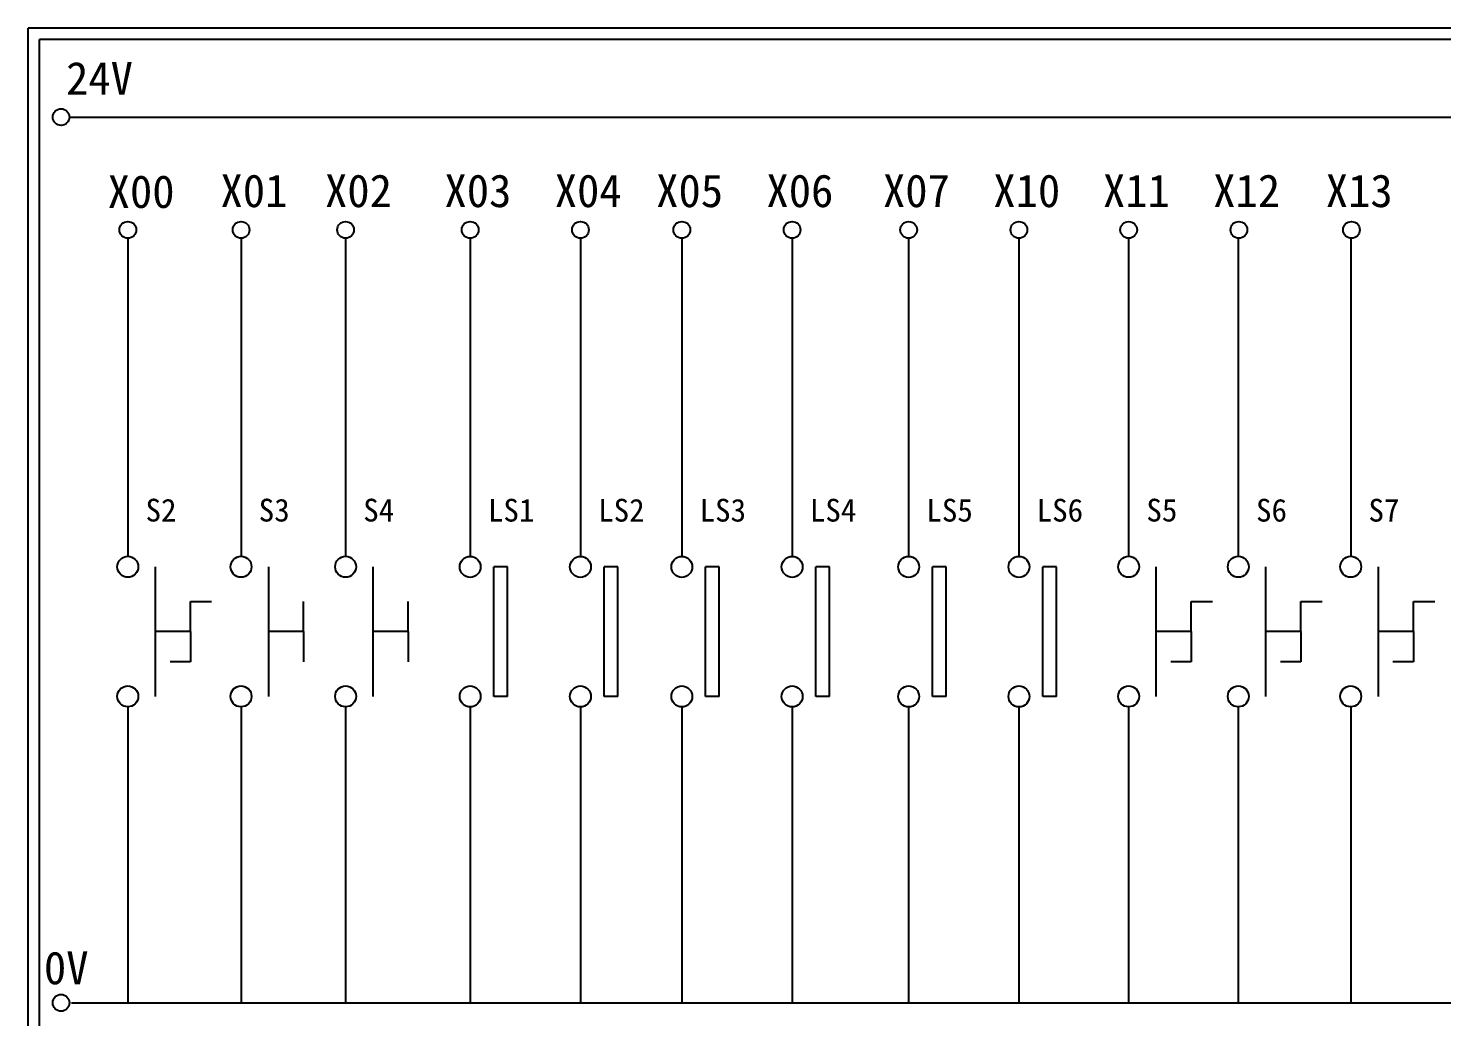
# Model space of a CAD drawing. Extents: x 325 to 612, y 3 to 207.
# Drawn here: x 325.3 to 480.6, y 98.4 to 207 of the extents above; entities that cross this region are included whole.
import ezdxf

# ---------------------------------------------------------------- set-up
doc = ezdxf.new("R2010")
doc.units = 0
doc.layers.get('0').update_dxf_attribs({"linetype": 'CONTINUOUS'})
doc.layers.add('圖框層', color=7, linetype='CONTINUOUS')
doc.layers.add('標尺寸層', color=3, linetype='CONTINUOUS')
doc.styles.add('STSL', font='kaiu.ttf')

msp = doc.modelspace()

# ---------------------------------------------------------------- linework, layer by layer
for p, q in [((377.96, 147.83), (376.45, 147.83)), ((390.07, 147.83), (388.57, 147.83)), ((401.21, 147.83), (399.7, 147.83)), ((413.32, 147.83), (411.82, 147.83)), ((426.12, 147.83), (424.62, 147.83)), ((438.23, 147.83), (436.73, 147.83)), ((343.12, 140.73), (343.12, 144.04)), ((355.56, 140.73), (355.56, 144.04)), ((367.04, 140.73), (367.04, 144.04)), ((343.12, 140.73), (343.12, 137.42)), ((355.56, 140.73), (355.56, 137.42)), ((367.04, 140.73), (367.04, 137.42)), ((377.96, 133.6), (376.45, 133.6)), ((390.07, 133.6), (388.57, 133.6)), ((401.21, 133.6), (399.7, 133.6)), ((413.32, 133.6), (411.82, 133.6)), ((426.12, 133.6), (424.62, 133.6)), ((438.23, 133.6), (436.73, 133.6))]:
    msp.add_line(p, q)
at = {"color": 7}
for p, q in [((453.04, 140.73), (453.04, 144.04)), ((465.08, 140.72), (465.08, 144.03)), ((477.44, 140.72), (477.44, 144.03)), ((453.04, 140.73), (453.04, 137.42)), ((465.08, 140.72), (465.08, 137.41)), ((477.44, 140.72), (477.44, 137.41))]:
    msp.add_line(p, q, dxfattribs=at)
at = {"layer": '圖框層', "color": 7}
for p, q in [((612.32, 206.97), (325.32, 206.97)), ((325.32, 3), (325.32, 206.97)), ((611.07, 205.72), (326.57, 205.72)), ((326.57, 4.25), (326.57, 205.72))]:
    msp.add_line(p, q, dxfattribs=at)
at = {"layer": '標尺寸層', "color": 7}
for p, q in [((329.84, 197.22), (607.44, 197.22)), ((336.25, 183.91), (336.25, 148.99)), ((348.69, 183.91), (348.69, 148.99)), ((360.17, 183.91), (360.17, 148.99)), ((373.85, 183.91), (373.85, 148.99)), ((385.96, 183.91), (385.96, 148.99)), ((397.1, 183.91), (397.1, 148.99)), ((409.21, 183.91), (409.21, 148.99)), ((422.01, 183.91), (422.01, 148.99)), ((434.12, 183.91), (434.12, 148.99)), ((446.17, 183.91), (446.17, 148.99)), ((458.21, 183.91), (458.21, 148.99)), ((470.56, 183.91), (470.56, 148.99)), ((339.26, 147.84), (339.26, 133.61)), ((351.69, 147.84), (351.69, 133.61)), ((363.17, 147.84), (363.17, 133.61)), ((376.45, 133.6), (376.45, 147.83)), ((377.96, 133.6), (377.96, 147.83)), ((388.57, 133.6), (388.57, 147.83)), ((390.07, 133.6), (390.07, 147.83)), ((399.7, 133.6), (399.7, 147.83)), ((401.21, 133.6), (401.21, 147.83)), ((411.82, 133.6), (411.82, 147.83)), ((413.32, 133.6), (413.32, 147.83)), ((424.62, 133.6), (424.62, 147.83)), ((426.12, 133.6), (426.12, 147.83)), ((436.73, 133.6), (436.73, 147.83)), ((438.23, 133.6), (438.23, 147.83)), ((449.17, 147.84), (449.17, 133.61)), ((461.21, 147.84), (461.21, 133.61)), ((473.57, 147.84), (473.57, 133.61)), ((343.12, 144.04), (345.46, 144.04)), ((453.04, 144.04), (455.38, 144.04)), ((465.08, 144.03), (467.42, 144.03)), ((477.44, 144.03), (479.78, 144.03)), ((343.12, 140.73), (339.26, 140.73)), ((355.56, 140.73), (351.69, 140.73)), ((367.04, 140.73), (363.17, 140.73)), ((453.04, 140.73), (449.17, 140.73)), ((465.08, 140.72), (461.21, 140.72)), ((477.44, 140.72), (473.57, 140.72)), ((343.12, 137.42), (340.89, 137.42)), ((453.04, 137.42), (450.8, 137.42)), ((465.08, 137.41), (462.85, 137.41)), ((477.44, 137.41), (475.2, 137.41)), ((336.25, 132.46), (336.25, 99.96)), ((348.69, 132.46), (348.69, 99.96)), ((360.17, 132.46), (360.17, 99.96)), ((373.85, 132.46), (373.85, 99.96)), ((373.85, 132.45), (373.85, 99.96)), ((385.96, 132.46), (385.96, 99.96)), ((385.96, 132.45), (385.96, 99.96)), ((397.1, 132.46), (397.1, 99.96)), ((397.1, 132.45), (397.1, 99.96)), ((409.21, 132.46), (409.21, 99.96)), ((409.21, 132.45), (409.21, 99.96)), ((422.01, 132.46), (422.01, 99.96)), ((422.01, 132.45), (422.01, 99.96)), ((434.12, 132.46), (434.12, 99.96)), ((434.12, 132.45), (434.12, 99.96)), ((446.17, 132.46), (446.17, 99.96)), ((458.21, 132.46), (458.21, 99.95)), ((470.56, 132.46), (470.56, 99.95)), ((330.05, 99.96), (607.92, 99.96))]:
    msp.add_line(p, q, dxfattribs=at)
for centre, radius in [((328.92, 197.22), 0.92), ((336.25, 184.83), 0.92), ((348.69, 184.83), 0.92), ((360.17, 184.83), 0.92), ((373.85, 184.83), 0.92), ((385.96, 184.83), 0.92), ((397.1, 184.83), 0.92), ((409.21, 184.83), 0.92), ((422.01, 184.83), 0.92), ((434.12, 184.83), 0.92), ((446.17, 184.83), 0.92), ((458.28, 184.83), 0.92), ((470.64, 184.83), 0.92), ((336.25, 147.84), 1.15), ((348.69, 147.84), 1.15), ((360.17, 147.84), 1.15), ((373.85, 147.83), 1.15), ((385.96, 147.83), 1.15), ((397.1, 147.83), 1.15), ((409.21, 147.83), 1.15), ((422.01, 147.83), 1.15), ((434.12, 147.83), 1.15), ((446.17, 147.84), 1.15), ((458.21, 147.84), 1.15), ((470.56, 147.84), 1.15), ((336.25, 133.61), 1.15), ((348.69, 133.61), 1.15), ((360.17, 133.61), 1.15), ((373.85, 133.6), 1.15), ((385.96, 133.6), 1.15), ((397.1, 133.6), 1.15), ((409.21, 133.6), 1.15), ((422.01, 133.6), 1.15), ((434.12, 133.6), 1.15), ((446.17, 133.61), 1.15), ((458.21, 133.61), 1.15), ((470.56, 133.61), 1.15), ((328.92, 99.96), 0.92)]:
    msp.add_circle(centre, radius, dxfattribs=at)

# ---------------------------------------------------------------- texts
at = {"layer": '圖框層', "color": 4, "style": 'STSL'}
for s, height, p in [('24V', 3.6, (329.47, 199.68)), ('X00', 3.6, (334.04, 187.24)), ('X01', 3.6, (346.43, 187.33)), ('X02', 3.6, (357.91, 187.33)), ('X03', 3.6, (371.03, 187.33)), ('X04', 3.6, (383.14, 187.33)), ('X05', 3.6, (394.28, 187.33)), ('X06', 3.6, (406.39, 187.33)), ('X07', 3.6, (419.19, 187.33)), ('X10', 3.6, (431.31, 187.33)), ('X11', 3.6, (443.35, 187.33)), ('X12', 3.6, (455.46, 187.33)), ('X13', 3.6, (467.82, 187.33)), ('S2', 2.5, (338.2, 152.81)), ('S3', 2.5, (350.63, 152.81)), ('S4', 2.5, (362.11, 152.81)), ('LS1', 2.5, (375.8, 152.8)), ('LS2', 2.5, (387.91, 152.8)), ('LS3', 2.5, (399.05, 152.8)), ('LS4', 2.5, (411.16, 152.8)), ('LS5', 2.5, (423.96, 152.8)), ('LS6', 2.5, (436.07, 152.8)), ('S5', 2.5, (448.12, 152.81)), ('S6', 2.5, (460.16, 152.8)), ('S7', 2.5, (472.51, 152.8)), ('0V', 3.6, (327.04, 102))]:
    msp.add_text(s, height=height, dxfattribs=at).set_placement(p)

doc.saveas('drawing.dxf')
